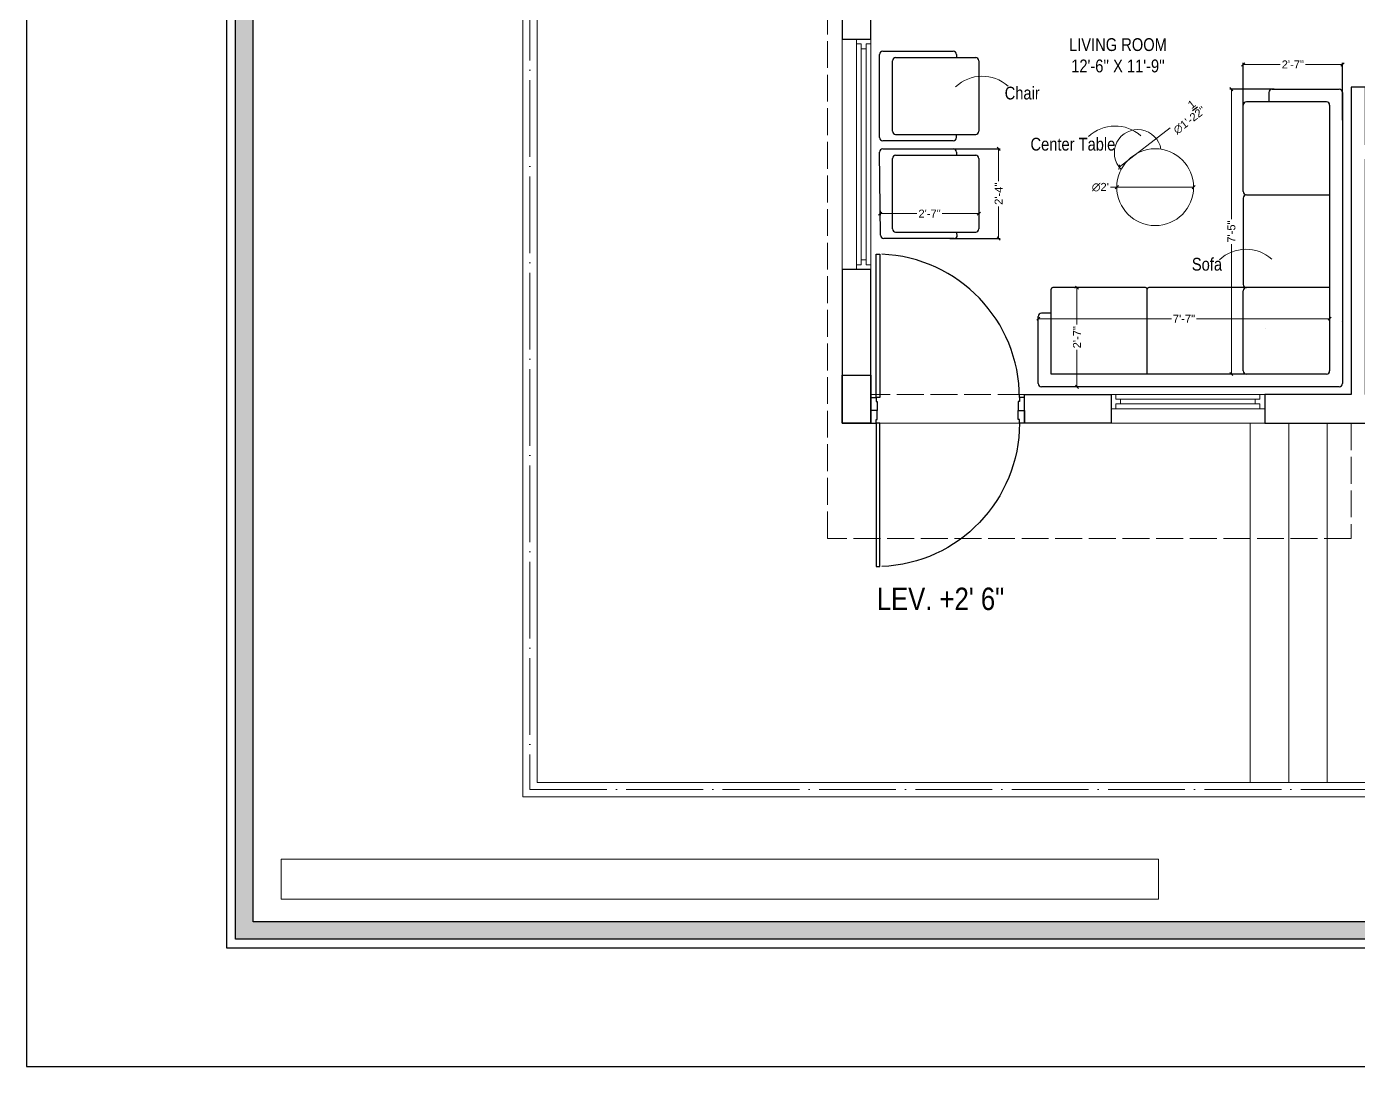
# Model space of a CAD drawing. Header units: millimetres. Extents: x 56222 to 3066687, y -650199 to -121287.
# Drawn here: x 140057.7 to 140473.6, y -176727.1 to -176402.2 of the extents above; entities that cross this region are included whole.
import ezdxf

# ---------------------------------------------------------------- set-up
doc = ezdxf.new("R2010")
doc.units = ezdxf.units.MM
doc.header["$MEASUREMENT"] = 0
doc.header["$PDMODE"] = 35
for name, pattern in [('ACAD_ISO02W100', [15, 12, -3]), ('ACAD_ISO04W100', [30, 24, -3, 0, -3]), ('DASHED', [0.75, 0.5, -0.25])]:
    doc.linetypes.add(name, pattern=pattern)
doc.layers.get('Defpoints').update_dxf_attribs({"color": 220})
for name, color, linetype in [('AR DOOR', 40, 'Continuous'), ('AR ELE-5', 134, 'Continuous'), ('GROUND FLOOR  ( Text )', 251, 'Continuous')]:
    doc.layers.add(name, color=color, linetype=linetype)
for name, color, linetype, lineweight in [('COLUMN', 1, 'Continuous', 30), ('dim05', 1, 'Continuous', 13), ('FIRST FLOOR ( TEXT )', 7, 'Continuous', 9), ('FUR', 250, 'Continuous', 0), ('FURNITURE', 32, 'Continuous', 9), ('furniture dimensions', 1, 'DASHED', 0), ('GROUND FLOOR', 7, 'Continuous', 9), ('GROUND FLOOR  ( PLINE )', 251, 'Continuous', 30), ('GROUND FLOOR ( DW_RAIL )', 7, 'Continuous', 9), ('Labelling', 1, 'Continuous', 25), ('NAME PLATE', 7, 'Continuous', 25), ('wall', 7, 'Continuous', 30), ('XX~SLAB ( BEAM )~ ( DIM )', 7, 'Continuous', 9)]:
    doc.layers.add(name, color=color, linetype=linetype, lineweight=lineweight)
doc.styles.add('Arial', font='arial.ttf')
doc.styles.add("Cn_BT_0'-0", font='swissc.ttf')
doc.styles.add('KATHA', font='swissc.ttf')
doc.styles.get("Standard").update_dxf_attribs({"font": 'arial.ttf', "height": 6})
doc.dimstyles.new('ISO-25', dxfattribs={"dimtxt": 2.5, "dimasz": 1, "dimexe": 0.5, "dimexo": 1, "dimtad": 0, "dimdec": 1, "dimlunit": 4, "dimtxsty": 'Standard', "dimblk": 'OBLIQUE', "dimcen": 2.5, "dimclrd": 1, "dimclre": 1, "dimclrt": 5, "dimadec": 0, "dimazin": 0, "dimtfac": 1, "dimtdec": 1, "dimtmove": 0, "dimatfit": 3, "dimfxl": 1, "dimlwd": -1, "dimarcsym": 0})

# ---------------------------------------------------------------- blocks, each defined once
blk = doc.blocks.new('LAYOUT FILE')
at = {"layer": 'NAME PLATE', "true_color": 0xd39e00}
h = blk.add_hatch(color=42, dxfattribs=at)
h.paths.add_polyline_path([(3346889.83, -513806.18), (3346889.83, -514260.7), (3347535.56, -514260.7), (3347535.56, -513806.18)])
h.paths.add_polyline_path([(3346894.36, -513810.71), (3347531.03, -513810.71), (3347531.03, -514256.17), (3346894.36, -514256.17)], flags=16)
at = {"layer": 'NAME PLATE', "color": 42, "true_color": 0xd39e00}
for points in [[(3346887.56, -513803.91), (3347537.83, -513803.91), (3347537.83, -514262.96), (3346887.56, -514262.96)], [(3346889.83, -513806.18), (3347535.56, -513806.18), (3347535.56, -514260.7), (3346889.83, -514260.7)], [(3346894.36, -513810.71), (3347531.03, -513810.71), (3347531.03, -514256.17), (3346894.36, -514256.17)]]:
    blk.add_lwpolyline(points, close=True, dxfattribs=at)
blk = doc.blocks.new('*U257')
for points in [[(0, 0), (0, 1120), (30, 1120), (30, 0)], [(-40, 0), (0, 0), (0, -30), (10, -30), (10, -100), (-40, -100)], [(1160, 0), (1120, 0), (1120, -30), (1110, -30), (1110, -100), (1160, -100)]]:
    blk.add_lwpolyline(points, close=True)
at = {"layer": 'AR ELE-5', "linetype": 'ByBlock', "ltscale": 15}
blk.add_arc((-2, -1), 1122, 0.0347, 87.627, dxfattribs=at)
blk = doc.blocks.new('_Oblique')
at = {"layer": 'wall', "color": 0, "lineweight": -2}
blk.add_line((-0.5, -0.5), (0.5, 0.5), dxfattribs=at)
blk = doc.blocks.new('*D526')
at = {"layer": 'Defpoints', "color": 0, "lineweight": 0, "transparency": 16777216}
for p in [(140448.33, -176421.74), (140433.94, -176510.74), (140442.46, -176510.74)]:
    blk.add_point(p, dxfattribs=at)
at = {"layer": 'dim05', "color": 1, "linetype": 'Continuous', "lineweight": -2, "transparency": 16777216}
for p, q in [((140447.33, -176421.74), (140433.44, -176421.74)), ((140441.46, -176510.74), (140433.44, -176510.74))]:
    blk.add_line(p, q, dxfattribs=at)
at = {"layer": 'dim05', "color": 1, "linetype": 'Continuous', "transparency": 16777216}
for p, q in [((140433.94, -176421.74), (140433.94, -176462.31)), ((140433.94, -176510.74), (140433.94, -176470.18))]:
    blk.add_line(p, q, dxfattribs=at)
at = {"layer": 'dim05', "color": 1, "transparency": 16777216}
for p, rotation in [((140433.94, -176421.74), 90), ((140433.94, -176510.74), 270)]:
    blk.add_blockref('_Oblique', p, dxfattribs=dict(at, rotation=rotation))
at = {"layer": 'dim05', "color": 5, "lineweight": 25, "transparency": 16777216, "insert": (140433.94, -176466.24), "char_height": 2.5, "attachment_point": 5, "rotation": 90, "style": 'Arial'}
blk.add_mtext('7\'-5"', dxfattribs=at)
blk = doc.blocks.new('*D527')
at = {"layer": 'Defpoints', "color": 0, "lineweight": 0, "transparency": 16777216}
for p in [(140464.63, -176489.52), (140373.63, -176494.52), (140464.63, -176493.45)]:
    blk.add_point(p, dxfattribs=at)
at = {"layer": 'dim05', "color": 1, "linetype": 'Continuous', "lineweight": -2, "transparency": 16777216}
for p, q in [((140464.63, -176490.52), (140464.63, -176493.95)), ((140373.63, -176493.52), (140373.63, -176492.95))]:
    blk.add_line(p, q, dxfattribs=at)
at = {"layer": 'dim05', "color": 1, "linetype": 'Continuous', "transparency": 16777216}
for p, q in [((140373.63, -176493.45), (140415.2, -176493.45)), ((140464.63, -176493.45), (140423.07, -176493.45))]:
    blk.add_line(p, q, dxfattribs=at)
at = {"layer": 'dim05', "color": 1, "transparency": 16777216, "rotation": 180}
blk.add_blockref('_Oblique', (140373.63, -176493.45), dxfattribs=at)
at = {"layer": 'dim05', "color": 1, "transparency": 16777216}
blk.add_blockref('_Oblique', (140464.63, -176493.45), dxfattribs=at)
at = {"layer": 'dim05', "color": 5, "lineweight": 25, "transparency": 16777216, "insert": (140419.13, -176493.45), "char_height": 2.5, "attachment_point": 5, "style": 'Arial'}
blk.add_mtext('7\'-7"', dxfattribs=at)
blk = doc.blocks.new('*D528')
at = {"layer": 'Defpoints', "color": 0, "lineweight": 0, "transparency": 16777216}
for p in [(140468.63, -176414.01), (140437.63, -176432.37), (140468.63, -176432.37)]:
    blk.add_point(p, dxfattribs=at)
at = {"layer": 'dim05', "color": 1, "linetype": 'Continuous', "lineweight": -2, "transparency": 16777216}
for p, q in [((140437.63, -176431.37), (140437.63, -176413.51)), ((140468.63, -176431.37), (140468.63, -176413.51))]:
    blk.add_line(p, q, dxfattribs=at)
at = {"layer": 'dim05', "color": 1, "linetype": 'Continuous', "transparency": 16777216}
for p, q in [((140437.63, -176414.01), (140449.17, -176414.01)), ((140468.63, -176414.01), (140457.1, -176414.01))]:
    blk.add_line(p, q, dxfattribs=at)
at = {"layer": 'dim05', "color": 1, "transparency": 16777216, "rotation": 180}
blk.add_blockref('_Oblique', (140437.63, -176414.01), dxfattribs=at)
at = {"layer": 'dim05', "color": 1, "transparency": 16777216}
blk.add_blockref('_Oblique', (140468.63, -176414.01), dxfattribs=at)
at = {"layer": 'dim05', "color": 5, "lineweight": 25, "transparency": 16777216, "insert": (140453.13, -176414.01), "char_height": 2.5, "attachment_point": 5, "style": 'Arial'}
blk.add_mtext('2\'-7"', dxfattribs=at)
blk = doc.blocks.new('*D529')
at = {"layer": 'Defpoints', "color": 0, "lineweight": 0, "transparency": 16777216}
for p in [(140385.92, -176483.74), (140385.72, -176514.74), (140385.72, -176514.74)]:
    blk.add_point(p, dxfattribs=at)
at = {"layer": 'dim05', "color": 1, "linetype": 'Continuous', "lineweight": -2, "transparency": 16777216}
for p, q in [((140384.92, -176483.74), (140385.22, -176483.74)), ((140386.72, -176514.74), (140386.22, -176514.74))]:
    blk.add_line(p, q, dxfattribs=at)
at = {"layer": 'dim05', "color": 1, "linetype": 'Continuous', "transparency": 16777216}
for p, q in [((140385.72, -176483.74), (140385.72, -176495.27)), ((140385.72, -176514.74), (140385.72, -176503.21))]:
    blk.add_line(p, q, dxfattribs=at)
at = {"layer": 'dim05', "color": 1, "transparency": 16777216}
for p, rotation in [((140385.72, -176483.74), 90), ((140385.72, -176514.74), 270)]:
    blk.add_blockref('_Oblique', p, dxfattribs=dict(at, rotation=rotation))
at = {"layer": 'dim05', "color": 5, "lineweight": 25, "transparency": 16777216, "insert": (140385.72, -176499.24), "char_height": 2.5, "attachment_point": 5, "rotation": 90, "style": 'Arial'}
blk.add_mtext('2\'-7"', dxfattribs=at)
blk = doc.blocks.new('*D530')
at = {"layer": 'Defpoints', "color": 0, "lineweight": 0, "transparency": 16777216}
for p in [(140343.82, -176440.39), (140345.02, -176468.4), (140361.24, -176468.4)]:
    blk.add_point(p, dxfattribs=at)
at = {"layer": 'dim05', "color": 1, "linetype": 'Continuous', "lineweight": -2, "transparency": 16777216}
for p, q in [((140344.82, -176440.39), (140361.74, -176440.39)), ((140346.02, -176468.4), (140361.74, -176468.4))]:
    blk.add_line(p, q, dxfattribs=at)
at = {"layer": 'dim05', "color": 1, "linetype": 'Continuous', "transparency": 16777216}
for p, q in [((140361.24, -176440.39), (140361.24, -176450.43)), ((140361.24, -176468.4), (140361.24, -176458.36))]:
    blk.add_line(p, q, dxfattribs=at)
at = {"layer": 'dim05', "color": 1, "transparency": 16777216}
for p, rotation in [((140361.24, -176440.39), 90), ((140361.24, -176468.4), 270)]:
    blk.add_blockref('_Oblique', p, dxfattribs=dict(at, rotation=rotation))
at = {"layer": 'dim05', "color": 5, "lineweight": 25, "transparency": 16777216, "insert": (140361.24, -176454.4), "char_height": 2.5, "attachment_point": 5, "rotation": 90, "style": 'Arial'}
blk.add_mtext('2\'-4"', dxfattribs=at)
blk = doc.blocks.new('*D531')
at = {"layer": 'Defpoints', "color": 0, "lineweight": 0, "transparency": 16777216}
for p in [(140324.25, -176458.72), (140324.25, -176460.62), (140355.08, -176458.68)]:
    blk.add_point(p, dxfattribs=at)
at = {"layer": 'dim05', "color": 1, "linetype": 'Continuous', "lineweight": -2, "transparency": 16777216}
for p, q in [((140324.25, -176459.72), (140324.25, -176461.12)), ((140355.08, -176459.68), (140355.08, -176461.12))]:
    blk.add_line(p, q, dxfattribs=at)
at = {"layer": 'dim05', "color": 1, "linetype": 'Continuous', "transparency": 16777216}
for p, q in [((140324.25, -176460.62), (140335.7, -176460.62)), ((140355.08, -176460.62), (140343.63, -176460.62))]:
    blk.add_line(p, q, dxfattribs=at)
at = {"layer": 'dim05', "color": 1, "transparency": 16777216, "rotation": 180}
blk.add_blockref('_Oblique', (140324.25, -176460.62), dxfattribs=at)
at = {"layer": 'dim05', "color": 1, "transparency": 16777216}
blk.add_blockref('_Oblique', (140355.08, -176460.62), dxfattribs=at)
at = {"layer": 'dim05', "color": 5, "lineweight": 25, "transparency": 16777216, "insert": (140339.67, -176460.62), "char_height": 2.5, "attachment_point": 5, "style": 'Arial'}
blk.add_mtext('2\'-7"', dxfattribs=at)
blk = doc.blocks.new('*D625')
at = {"layer": 'Defpoints', "color": 0, "lineweight": 0, "transparency": 16777216}
for p in [(140398.15, -176452.36, 0.07), (140422.15, -176452.36, 0.07)]:
    blk.add_point(p, dxfattribs=at)
at = {"layer": 'dim05', "color": 1, "linetype": 'Continuous', "transparency": 16777216}
for p in [(140396.15, -176452.36), (140422.15, -176452.36)]:
    blk.add_line(p, (140398.15, -176452.36), dxfattribs=at)
at = {"layer": 'dim05', "color": 1, "transparency": 16777216}
blk.add_blockref('_Oblique', (140398.15, -176452.36), dxfattribs=at)
at = {"layer": 'dim05', "color": 1, "transparency": 16777216, "rotation": 180}
blk.add_blockref('_Oblique', (140422.15, -176452.36), dxfattribs=at)
at = {"layer": 'dim05', "color": 5, "lineweight": 25, "transparency": 16777216, "insert": (140393.01, -176452.36), "char_height": 2.5, "attachment_point": 5, "style": 'Arial'}
blk.add_mtext("∅2'", dxfattribs=at)
blk = doc.blocks.new('*D626')
at = {"layer": 'Defpoints', "color": 0, "lineweight": 0, "transparency": 16777216}
for p in [(140410.51, -176437.21, 0.07), (140398.91, -176446.12, 0.07)]:
    blk.add_point(p, dxfattribs=at)
at = {"layer": 'dim05', "color": 1, "linetype": 'Continuous', "transparency": 16777216}
blk.add_line((140414.87, -176433.86), (140398.91, -176446.12), dxfattribs=at)
at = {"layer": 'dim05', "color": 1, "transparency": 16777216, "rotation": 217.5187632653801}
blk.add_blockref('_Oblique', (140398.91, -176446.12), dxfattribs=at)
at = {"layer": 'dim05', "color": 5, "lineweight": 25, "transparency": 16777216, "insert": (140419.8, -176430.08), "char_height": 2.5, "attachment_point": 5, "rotation": 37.5188, "style": 'Arial'}
blk.add_mtext('∅1\'-2{\\H1x;\\S1/2;}"', dxfattribs=at)

msp = doc.modelspace()

# ---------------------------------------------------------------- linework, layer by layer
at = {"layer": 'COLUMN'}
msp.add_lwpolyline([(140312.3502, -176511.1055), (140321.3502, -176511.1055), (140321.3502, -176526.1055), (140312.3502, -176526.1055)], close=True, dxfattribs=at)
at = {"layer": 'FUR'}
for p, q in [((140468.2189, -176494.4169), (140468.2189, -176494.4169)), ((140444.6295, -176496.4168), (140444.6295, -176496.4168))]:
    msp.add_line(p, q, dxfattribs=at)
at = {"layer": 'FURNITURE', "lineweight": 30}
for p, q in [((140324.0776, -176436.8863), (140324.0776, -176410.8863)), ((140325.0776, -176409.8863), (140347.0776, -176409.8863)), ((140329.0776, -176411.8863), (140354.0776, -176411.8863)), ((140348.0776, -176410.8863), (140348.0776, -176411.8863)), ((140328.0776, -176434.8863), (140328.0776, -176412.8863)), ((140355.0776, -176412.8863), (140355.0776, -176434.8863)), ((140445.6343, -176422.7431), (140445.6343, -176425.7431)), ((140446.6343, -176421.7431), (140467.6343, -176421.7431)), ((140468.6343, -176422.7431), (140468.6343, -176513.7431)), ((140437.6343, -176453.7431), (140437.6343, -176426.7431)), ((140460.6343, -176425.7431), (140438.6343, -176425.7431)), ((140463.6343, -176425.7431), (140460.6343, -176425.7431)), ((140464.6343, -176426.7431), (140464.6343, -176509.7431)), ((140329.0776, -176435.8863), (140332.0776, -176435.8863)), ((140332.0776, -176435.8863), (140354.0776, -176435.8863)), ((140348.0776, -176436.8863), (140348.0776, -176435.8863)), ((140347.0776, -176437.8863), (140325.0776, -176437.8863)), ((140325.0776, -176440.3863), (140347.0776, -176440.3863)), ((140324.3419, -176467.4039), (140324.0776, -176441.3863)), ((140328.0776, -176465.3863), (140328.0776, -176443.3863)), ((140329.0776, -176442.3863), (140354.0776, -176442.3863)), ((140348.0776, -176441.3863), (140348.0776, -176442.3863)), ((140355.0776, -176443.3863), (140355.0776, -176465.3863)), ((140437.6343, -176455.7431), (140437.6343, -176482.7431)), ((140438.6343, -176454.7431), (140464.6343, -176454.7431)), ((140347.3419, -176468.4039), (140325.3419, -176468.4039)), ((140329.0776, -176466.3863), (140332.0776, -176466.3863)), ((140332.0776, -176466.3863), (140354.0776, -176466.3863)), ((140348.3419, -176467.4039), (140348.0776, -176466.3863)), ((140377.6343, -176510.7431), (140377.6343, -176484.2431)), ((140407.1343, -176483.7431), (140378.1343, -176483.7431)), ((140407.6343, -176510.7431), (140407.6343, -176484.2431)), ((140464.6343, -176483.7431), (140408.1343, -176483.7431)), ((140437.6343, -176509.7431), (140437.6343, -176484.7431)), ((140373.6343, -176513.7431), (140373.6343, -176492.7431)), ((140377.6343, -176491.7431), (140374.6343, -176491.7431)), ((140463.6343, -176510.7431), (140377.6343, -176510.7431)), ((140467.6343, -176514.7431), (140374.6343, -176514.7431))]:
    msp.add_line(p, q, dxfattribs=at)
at = {"layer": 'FURNITURE'}
msp.add_circle((140410.1457, -176452.3608, 0.0693), 12, dxfattribs=at)
at = {"layer": 'FURNITURE', "lineweight": 30}
for centre, radius, start, end in [((140325.0776, -176410.8863), 1, 90, 180), ((140329.0776, -176412.8863), 1, 90, 180), ((140347.0776, -176410.8863), 1, 0, 90), ((140354.0776, -176412.8863), 1, 0, 90), ((140446.6343, -176422.7431), 1, 90, 180), ((140467.6343, -176422.7431), 1, 0, 90), ((140438.6343, -176426.7431), 1, 90, 180), ((140463.6343, -176426.7431), 1, 0, 90), ((140325.0776, -176436.8863), 1, 180, 270), ((140329.0776, -176434.8863), 1, 180, 270), ((140347.0776, -176436.8863), 1, 270, 0), ((140354.0776, -176434.8863), 1, 270, 0), ((140325.0776, -176441.3863), 1, 90, 180), ((140347.0776, -176441.3863), 1, 0, 90), ((140329.0776, -176443.3863), 1, 90, 180), ((140354.0776, -176443.3863), 1, 0, 90), ((140438.6343, -176453.7431), 1, 180, 270), ((140438.6343, -176455.7431), 1, 90, 180), ((140329.0776, -176465.3863), 1, 180, 270), ((140354.0776, -176465.3863), 1, 270, 0), ((140325.3419, -176467.4039), 1, 180, 270), ((140347.3419, -176467.4039), 1, 270, 0), ((140438.6343, -176482.7431), 1, 180, 270), ((140378.1343, -176484.2431), 0.5, 90, 180), ((140407.1343, -176484.2431), 0.5, 0, 90), ((140408.1343, -176484.2431), 0.5, 90, 180), ((140438.6343, -176484.7431), 1, 90, 180), ((140374.6343, -176492.7431), 1, 90, 180), ((140438.6343, -176509.7431), 1, 180, 270), ((140438.6343, -176509.7431), 1, 180, 270), ((140463.6343, -176509.7431), 1, 270, 0), ((140374.6343, -176513.7431), 1, 180, 270), ((140467.6343, -176513.7431), 1, 270, 0)]:
    msp.add_arc(centre, radius, start, end, dxfattribs=at)
at = {"layer": 'FURNITURE', "color": 240, "lineweight": 0, "ltscale": 10, "true_color": 0xed1f24}
for centre in [(140356.127, -176429.844), (140397.6302, -176445.4015), (140438.5209, -176483.9079)]:
    msp.add_arc(centre, 12.1435, 48.392113, 133.266691, dxfattribs=at)
at = {"layer": 'FURNITURE'}
msp.add_arc((140404.7092, -176441.6629, 0.0693), 7.3133, 9.197776, 224.680269, dxfattribs=at)
at = {"layer": 'furniture dimensions', "color": 18, "linetype": 'Continuous', "lineweight": 0, "ltscale": 10, "true_color": 0x000000}
msp.add_lwpolyline([(140411.1399, -176674.837), (140137.1189, -176674.837), (140137.1189, -176662.3479), (140411.1399, -176662.3479)], close=True, dxfattribs=at)
at = {"layer": 'GROUND FLOOR'}
for p, q in [((140212.6002, -176175.8555), (140212.6002, -176642.8555)), ((140217.1002, -176180.3555), (140217.1002, -176638.3555)), ((140312.3502, -176233.6055), (140312.3502, -176526.1055)), ((140321.3502, -176376.1055), (140321.3502, -176526.1055)), ((140321.3502, -176406.1055), (140312.3502, -176406.1055)), ((140321.3502, -176478.1055), (140312.3502, -176478.1055)), ((140471.3502, -176517.1055), (140369.3502, -176517.1055)), ((140369.3502, -176517.1055), (140369.3502, -176526.1055)), ((140712.8502, -176526.1055), (140312.3502, -176526.1055)), ((140439.8502, -176526.1055), (140439.8502, -176638.3555)), ((140451.8502, -176526.1055), (140451.8502, -176638.3555)), ((140463.8502, -176526.1055), (140463.8502, -176638.3555)), ((140217.1002, -176638.3555), (140712.8502, -176638.3555)), ((140212.6002, -176642.8555), (140712.8502, -176642.8555))]:
    msp.add_line(p, q, dxfattribs=at)
at = {"layer": 'GROUND FLOOR', "linetype": 'ACAD_ISO02W100', "ltscale": 0.7}
msp.add_line((140369.3502, -176517.1055), (140321.3502, -176517.1055), dxfattribs=at)
at = {"layer": 'GROUND FLOOR', "color": 1, "linetype": 'ACAD_ISO04W100'}
msp.add_lwpolyline([(140712.8502, -176178.1055), (140214.8502, -176178.1055), (140214.8502, -176640.6055), (140712.8502, -176640.6055)], dxfattribs=at)
at = {"layer": 'GROUND FLOOR', "color": 1, "linetype": 'ACAD_ISO02W100', "ltscale": 0.7}
msp.add_lwpolyline([(140471.3502, -176526.1055), (140471.3502, -176562.1056), (140307.8502, -176562.1056), (140307.8502, -176209.6055), (140312.3502, -176209.6055)], dxfattribs=at)
at = {"layer": 'GROUND FLOOR  ( PLINE )'}
for points in [[(140321.3502, -176376.1055), (140381.3502, -176376.1055), (140381.3502, -176371.6055), (140321.3502, -176371.6055), (140321.3502, -176361.1055), (140312.3502, -176361.1055), (140312.3502, -176406.1055), (140321.3502, -176406.1055)], [(140321.3502, -176478.1055), (140312.3502, -176478.1055), (140312.3502, -176526.1055), (140321.3502, -176526.1055)], [(140369.3502, -176517.1055), (140396.3502, -176517.1055), (140396.3502, -176526.1055), (140369.3502, -176526.1055)]]:
    msp.add_lwpolyline(points, close=True, dxfattribs=at)
msp.add_lwpolyline([(140475.8502, -176517.1055), (140475.8502, -176443.6055), (140517.8502, -176443.6055), (140517.8502, -176421.1055), (140513.3502, -176421.1055), (140513.3502, -176439.1055), (140475.8502, -176439.1055), (140475.8502, -176421.1055), (140471.3502, -176421.1055), (140471.3502, -176517.1055), (140444.3502, -176517.1055), (140444.3502, -176526.1055), (140475.8502, -176526.1055)], dxfattribs=at)
at = {"layer": 'GROUND FLOOR ( DW_RAIL )'}
for points in [[(140321.3502, -176478.1055), (140321.3502, -176476.6055), (140319.8502, -176476.6055), (140319.8502, -176475.1055), (140318.3502, -176475.1055), (140318.3502, -176409.1055), (140319.8502, -176409.1055), (140319.8502, -176407.6055), (140321.3502, -176407.6055), (140321.3502, -176406.1055), (140316.8502, -176406.1055), (140316.8502, -176407.6055), (140318.3502, -176407.6055), (140318.3502, -176409.1055), (140319.8502, -176409.1055), (140319.8502, -176475.1055), (140318.3502, -176475.1055), (140318.3502, -176476.6055), (140316.8502, -176476.6055), (140316.8502, -176478.1055), (140321.3502, -176478.1055), (140321.3502, -176406.1055), (140316.8502, -176406.1055), (140316.8502, -176478.1055)], [(140396.3502, -176517.1055), (140444.3502, -176517.1055), (140444.3502, -176526.1055), (140396.3502, -176526.1055)], [(140444.3502, -176517.1055), (140442.8502, -176517.1055), (140442.8502, -176518.6055), (140441.3502, -176518.6055), (140441.3502, -176520.1055), (140399.3502, -176520.1055), (140399.3502, -176518.6055), (140397.8502, -176518.6055), (140397.8502, -176517.1055), (140396.3502, -176517.1055), (140396.3502, -176521.6055), (140397.8502, -176521.6055), (140397.8502, -176520.1055), (140399.3502, -176520.1055), (140399.3502, -176518.6055), (140441.3502, -176518.6055), (140441.3502, -176520.1055), (140442.8502, -176520.1055), (140442.8502, -176521.6055), (140444.3502, -176521.6055), (140444.3502, -176517.1055), (140396.3502, -176517.1055), (140396.3502, -176521.6055), (140444.3502, -176521.6055)]]:
    msp.add_lwpolyline(points, close=True, dxfattribs=at)
at = {"layer": 'XX~SLAB ( BEAM )~ ( DIM )', "color": 3, "lineweight": 30}
msp.add_lwpolyline([(142840.5563, -176074.0129), (140057.6713, -176074.0129), (140057.6713, -176727.0703), (142840.5563, -176727.0703)], close=True, dxfattribs=at)

# ---------------------------------------------------------------- block references
at = {"layer": 'AR DOOR', "linetype": 'ByBlock', "lineweight": -2, "extrusion": (0, 0, -1), "xscale": -0.04000000000002399, "yscale": 0.04000000000002399, "zscale": -0.04000000000002399}
msp.add_blockref('*U257', (-140322.9502, -176518.1055), dxfattribs=at)
at = {"layer": 'AR DOOR', "linetype": 'ByBlock', "lineweight": -2, "extrusion": (0, 0, -1), "xscale": 0.04000000000002399, "yscale": 0.04000000000002399, "zscale": -0.04000000000002399, "rotation": 180}
msp.add_blockref('*U257', (-140322.9502, -176526.1055), dxfattribs=at)
at = {"layer": 'NAME PLATE', "lineweight": 0, "xscale": 1.209046105522275, "yscale": 1.209046105522275, "zscale": 1.209046105522275}
msp.add_blockref('LAYOUT FILE', (-3906421.2053, 445077.5249, 0.1256), dxfattribs=at)

# ---------------------------------------------------------------- texts
at = {"layer": 'FIRST FLOOR ( TEXT )', "insert": (140398.5195, -176411.1757), "char_height": 4, "attachment_point": 5, "style": 'KATHA'}
msp.add_mtext("LIVING ROOM\\P12'-6'' X 11'-9''", dxfattribs=at)
at = {"layer": 'GROUND FLOOR  ( Text )', "color": 1, "insert": (140343.0935, -176581.0369), "char_height": 7, "attachment_point": 5, "style": "Cn_BT_0'-0"}
msp.add_mtext('LEV. +2\' 6"', dxfattribs=at)
at = {"layer": 'Labelling', "color": 1, "char_height": 4, "attachment_point": 5, "style": 'KATHA'}
for s, insert in [('Chair', (140368.6138, -176422.9787)), ('Center Table', (140384.4411, -176438.9446)), ('Sofa', (140426.3149, -176476.4628))]:
    msp.add_mtext(s, dxfattribs=dict(at, insert=insert))

# ---------------------------------------------------------------- dimensions: what is measured, and where the dimension line sits
at = {"layer": 'dim05', "color": 27, "lineweight": 25, "true_color": 0x7d5120}
for base, p1, p2, picture, middle in [((140468.6343, -176414.0069), (140437.6343, -176432.3716), (140468.6343, -176432.3716), '*D528', (140453.1343, -176414.0069)), ((140324.2537, -176460.6173), (140355.0776, -176458.6801), (140324.2537, -176458.7189), '*D531', (140339.6656, -176460.6173)), ((140464.6343, -176493.4498), (140373.6343, -176494.5238), (140464.6343, -176489.5155), '*D527', (140419.1343, -176493.4498))]:
    dim = msp.add_linear_dim(base=base, p1=p1, p2=p2, dimstyle='ISO-25', override={"dimtxsty": 'Arial'}, dxfattribs=at)
    dim.commit()
    dim.dimension.update_dxf_attribs({"geometry": picture, "text_midpoint": middle})
dim = msp.add_diameter_dim_2p(p1=(140410.5097, -176437.209, 0.0693), p2=(140398.9087, -176446.1168, 0.0693), dimstyle='ISO-25', override={"dimtxsty": 'Arial'}, dxfattribs=at)
dim.commit()
dim.dimension.update_dxf_attribs({"geometry": '*D626', "text_midpoint": (140419.7989, -176430.0763), "dimtype": 163})
for base, p1, p2, picture, middle in [((140433.9425, -176510.7431), (140448.3261, -176421.7431), (140442.4597, -176510.7431), '*D526', (140433.9425, -176466.2431)), ((140361.241, -176468.4039), (140343.8189, -176440.3863), (140345.0233, -176468.4039), '*D530', (140361.241, -176454.3951)), ((140385.7213, -176514.7431), (140385.9232, -176483.7431), (140385.7213, -176514.7431), '*D529', (140385.7213, -176499.2431))]:
    dim = msp.add_linear_dim(base=base, p1=p1, p2=p2, angle=90, dimstyle='ISO-25', override={"dimtxsty": 'Arial'}, dxfattribs=at)
    dim.commit()
    dim.dimension.update_dxf_attribs({"geometry": picture, "text_midpoint": middle})
dim = msp.add_diameter_dim_2p(p1=(140422.1457, -176452.3608, 0.0693), p2=(140398.1457, -176452.3608, 0.0693), dimstyle='ISO-25', override={"dimtxsty": 'Arial'}, dxfattribs=at)
dim.commit()
dim.dimension.update_dxf_attribs({"geometry": '*D625', "text_midpoint": (140393.0105, -176452.3608)})

doc.saveas('drawing.dxf')
